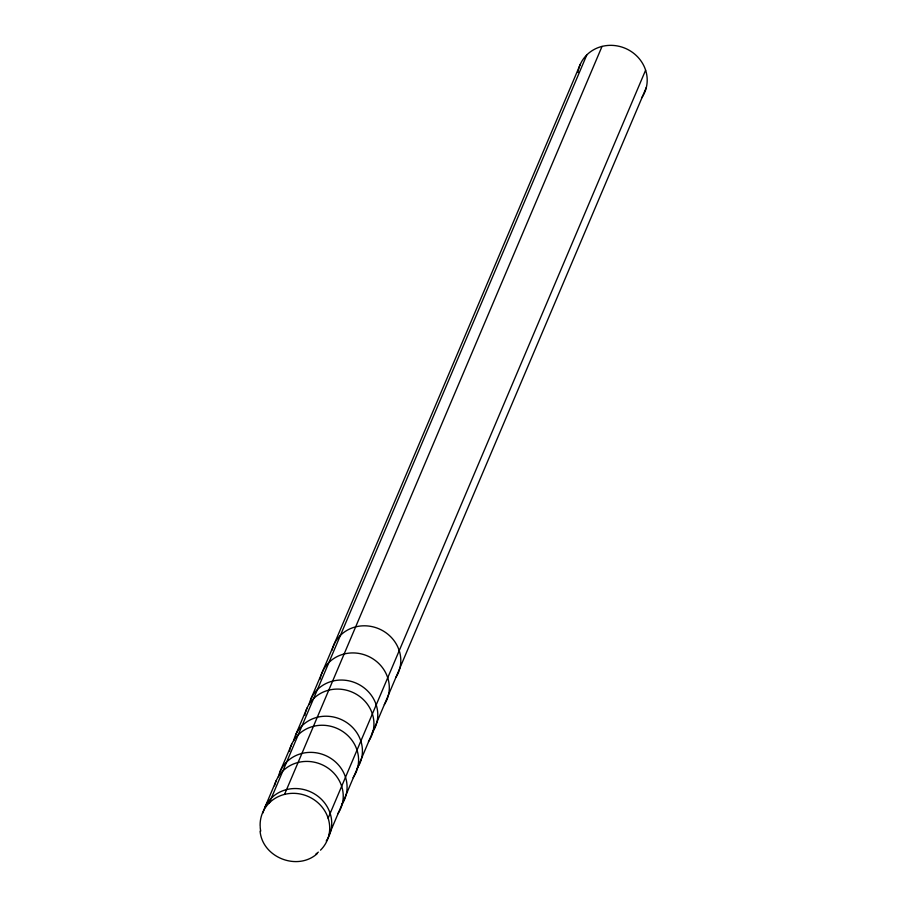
<?xml version="1.0" encoding="UTF-8"?>
<svg xmlns="http://www.w3.org/2000/svg" width="907" height="907" viewBox="0 0 907 907"><rect width="100%" height="100%" fill="white"/><g stroke="black" fill="none" stroke-linecap="round" stroke-linejoin="round"><path stroke-width="1.36" d="M264.833 807.491L276.352 780.36M280.184 771.324L291.703 744.193M295.535 735.158L307.054 708.027M310.886 698.991L580.299 64.295M269.322 802.876L586.818 54.896M284.537 794.396L602.033 46.416M328.119 818.171L645.614 70.19M328.856 835.358L646.351 87.378M317.144 853.725C297.439 871.298 262.372 857.546 260.082 831.129M332.075 650.172A35.124 32.833 23 0 1 378.945 628.812A35.124 32.833 23 0 1 395.849 677.438M578.462 69.714A35.124 32.833 23 0 1 625.807 48.559A35.124 32.833 23 0 1 641.702 97.786M577.929 72.537A35.124 32.833 23 0 1 578.258 70.655M309.049 704.41A35.124 32.833 23 0 1 354.501 682.483A35.124 32.833 23 0 1 374.274 729.217M373.809 730.056A35.124 32.833 23 0 1 372.289 732.482M320.806 676.361A35.124 32.833 23 0 1 367.902 656.135A35.124 32.833 23 0 1 384.341 704.569M320.182 679.162A35.124 32.833 23 0 1 320.568 677.291M293.698 740.577A35.124 32.833 23 0 1 339.15 718.65A35.124 32.833 23 0 1 358.923 765.372M358.458 766.211A35.124 32.833 23 0 1 356.939 768.648M305.455 712.528A35.124 32.833 23 0 1 353.016 692.506A35.124 32.833 23 0 1 368.457 741.518M304.831 715.328A35.124 32.833 23 0 1 305.217 713.458M290.104 748.694A35.124 32.833 23 0 1 337.665 728.672A35.124 32.833 23 0 1 353.095 777.684M289.48 751.495A35.124 32.833 23 0 1 289.866 749.624M278.347 776.743A35.124 32.833 23 0 1 325.692 755.588A35.124 32.833 23 0 1 341.588 804.815M274.515 785.779A35.124 32.833 23 0 1 321.849 764.624A35.124 32.833 23 0 1 337.744 813.851M262.996 812.91A35.124 32.833 23 0 1 310.341 791.754A35.124 32.833 23 0 1 326.237 840.982M260.15 826.288A35.124 32.833 23 0 1 306.895 795.949A35.124 32.833 23 0 1 320.5 850.176M318.346 852.115A35.124 32.833 23 0 1 316.021 853.861M260.728 831.095A35.124 32.833 23 0 1 260.207 827.252"/></g></svg>
